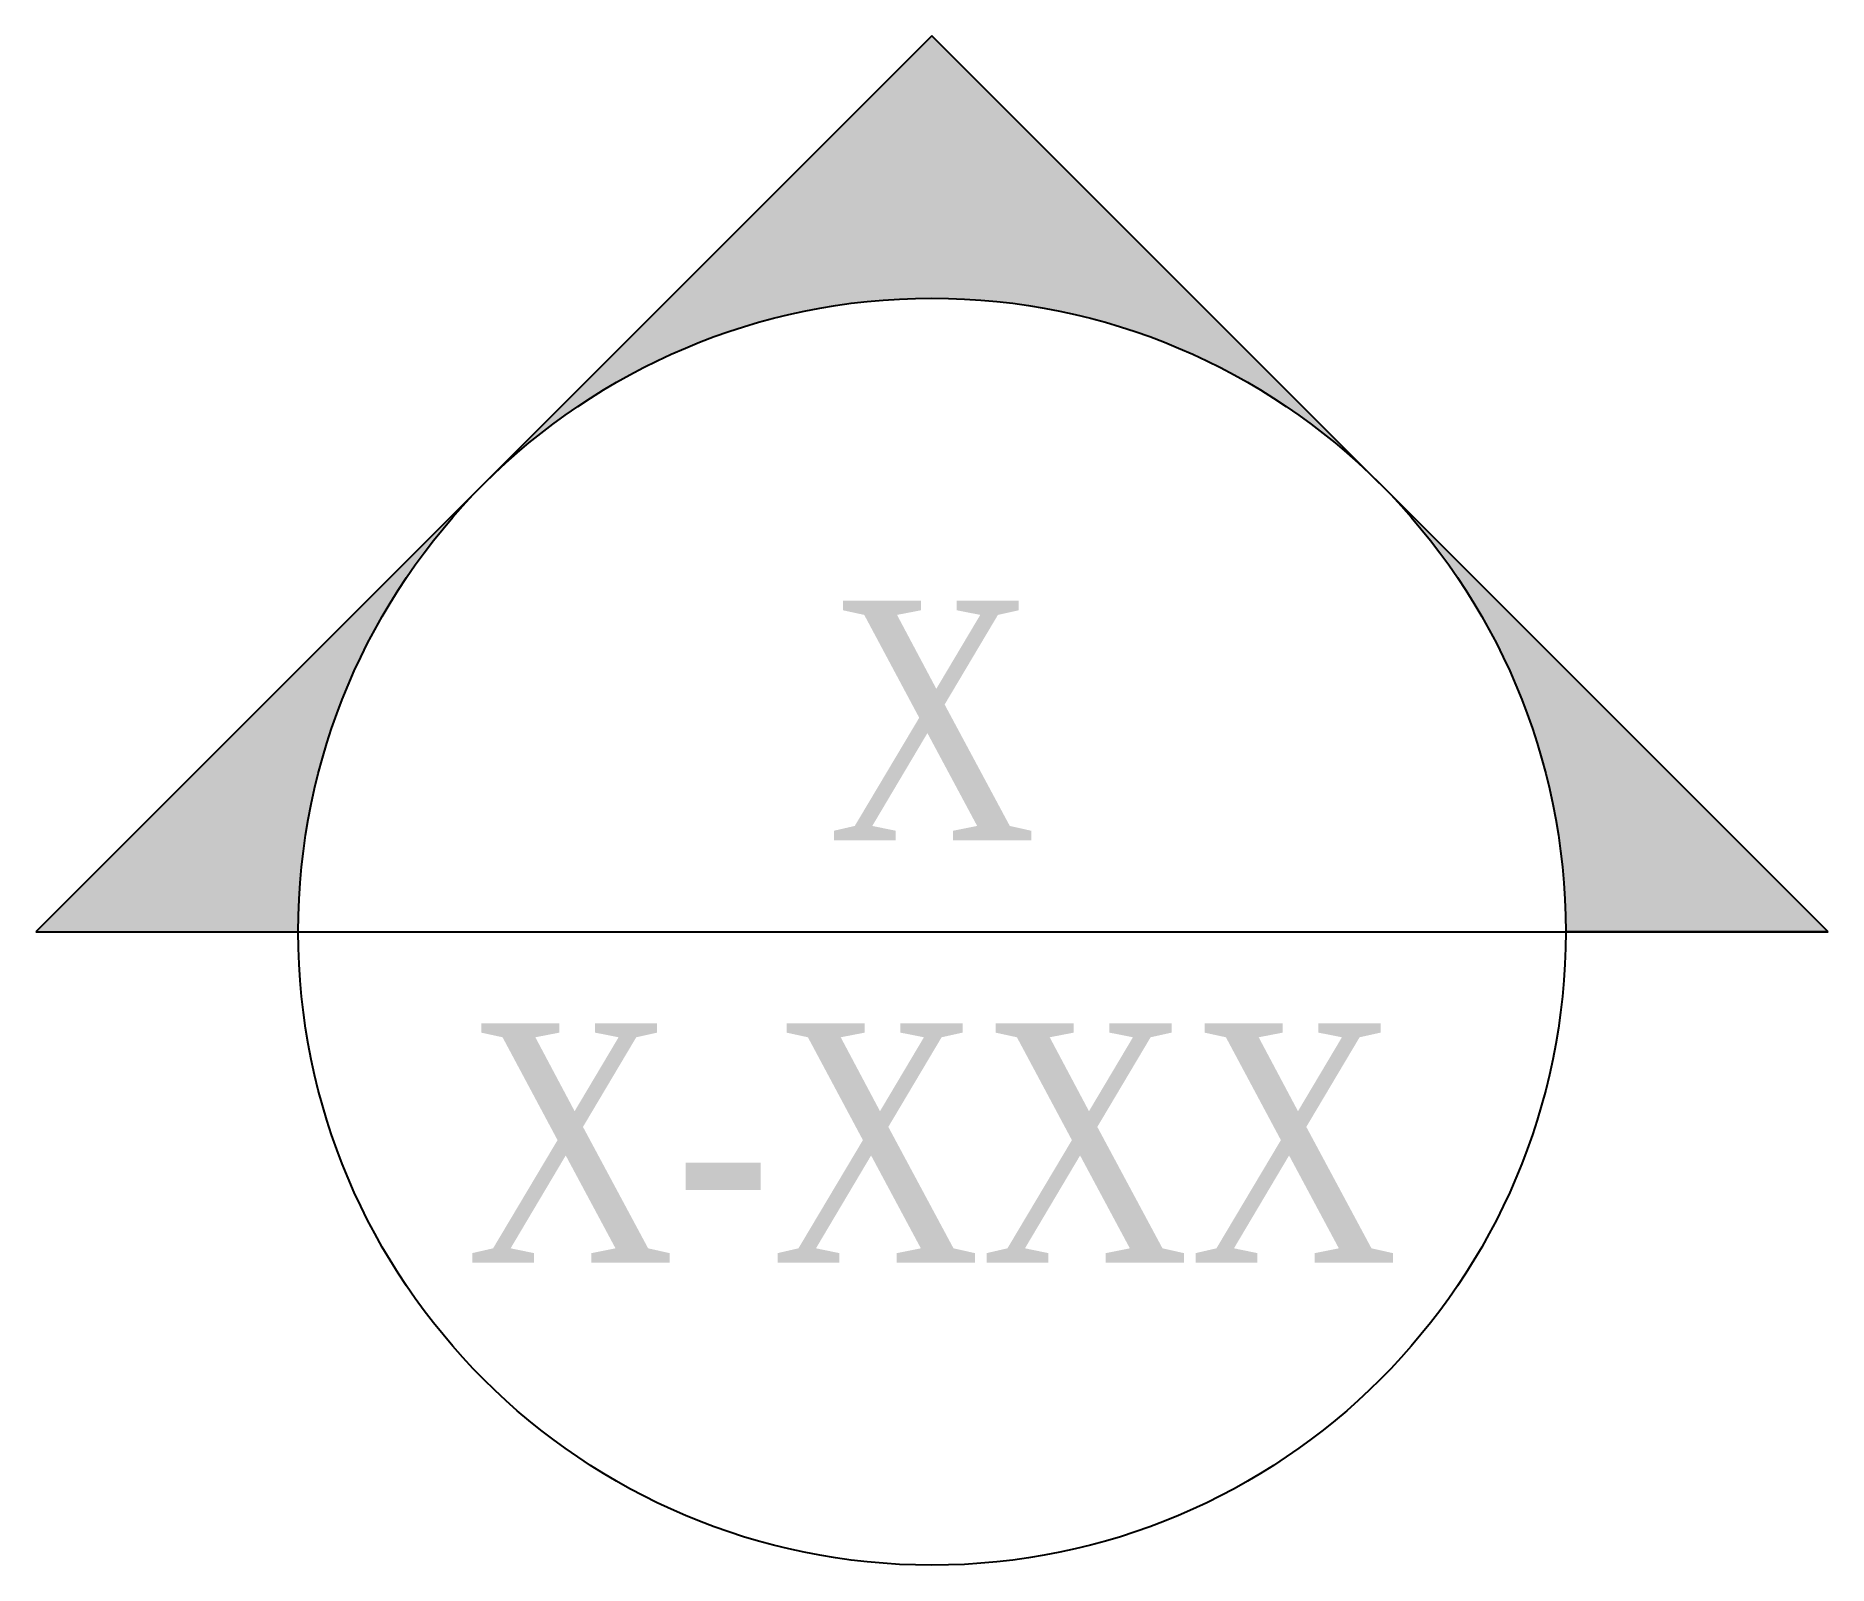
# Model space of a CAD drawing. Header units: millimetres. Extents: x -9 to 9, y -6.3 to 9.
import ezdxf
from ezdxf.enums import TextEntityAlignment as Align

# ---------------------------------------------------------------- set-up
doc = ezdxf.new("R2010")
doc.units = ezdxf.units.MM
doc.header["$MEASUREMENT"] = 0
doc.layers.add('0 @ 1', color=7, linetype='Continuous')
doc.styles.add('SerifAttr', font='times_0.ttf', dxfattribs={"width": 0.8})

# ---------------------------------------------------------------- blocks, each defined once
blk = doc.blocks.new('Elevation Tag')
at = {"linetype": 'ByBlock'}
h = blk.add_hatch(color=0, dxfattribs=at)
h.paths.add_polyline_path([(0, 8.98), (-4.49, 4.49, -0.414214), (4.49, 4.49)])
h.paths.add_polyline_path([(4.49, 4.49, -0.198912), (6.35, 0), (8.98, 0)])
h.paths.add_polyline_path([(-4.49, 4.49), (-8.98, 0), (-6.35, 0, -0.198912)])
at = {"color": 0, "linetype": 'ByBlock'}
for p, q in [((0, 8.98), (-8.98, 0)), ((8.98, 0), (0, 8.98)), ((-8.98, 0), (-6.35, 0)), ((-6.35, 0), (6.35, 0)), ((8.98, 0), (6.35, 0)), ((6.35, 0), (8.98, 0))]:
    blk.add_line(p, q, dxfattribs=at)
blk.add_circle((0, 0), 6.35, dxfattribs=at)
at = {"color": 0, "linetype": 'ByBlock', "style": 'SerifAttr', "width": 0.8}
for tag, p in [('NUMBER', (0, 2.117)), ('SHEET', (0, -2.117))]:
    blk.add_attdef(tag, text='', height=2.4, dxfattribs=at).set_placement(p, align=Align.MIDDLE)

msp = doc.modelspace()

# ---------------------------------------------------------------- block references
at = {"layer": '0 @ 1'}
msp.add_blockref('Elevation Tag', (0, 0), dxfattribs=at).add_auto_attribs({'NUMBER': 'X', 'SHEET': 'X-XXX'})

doc.saveas('drawing.dxf')
